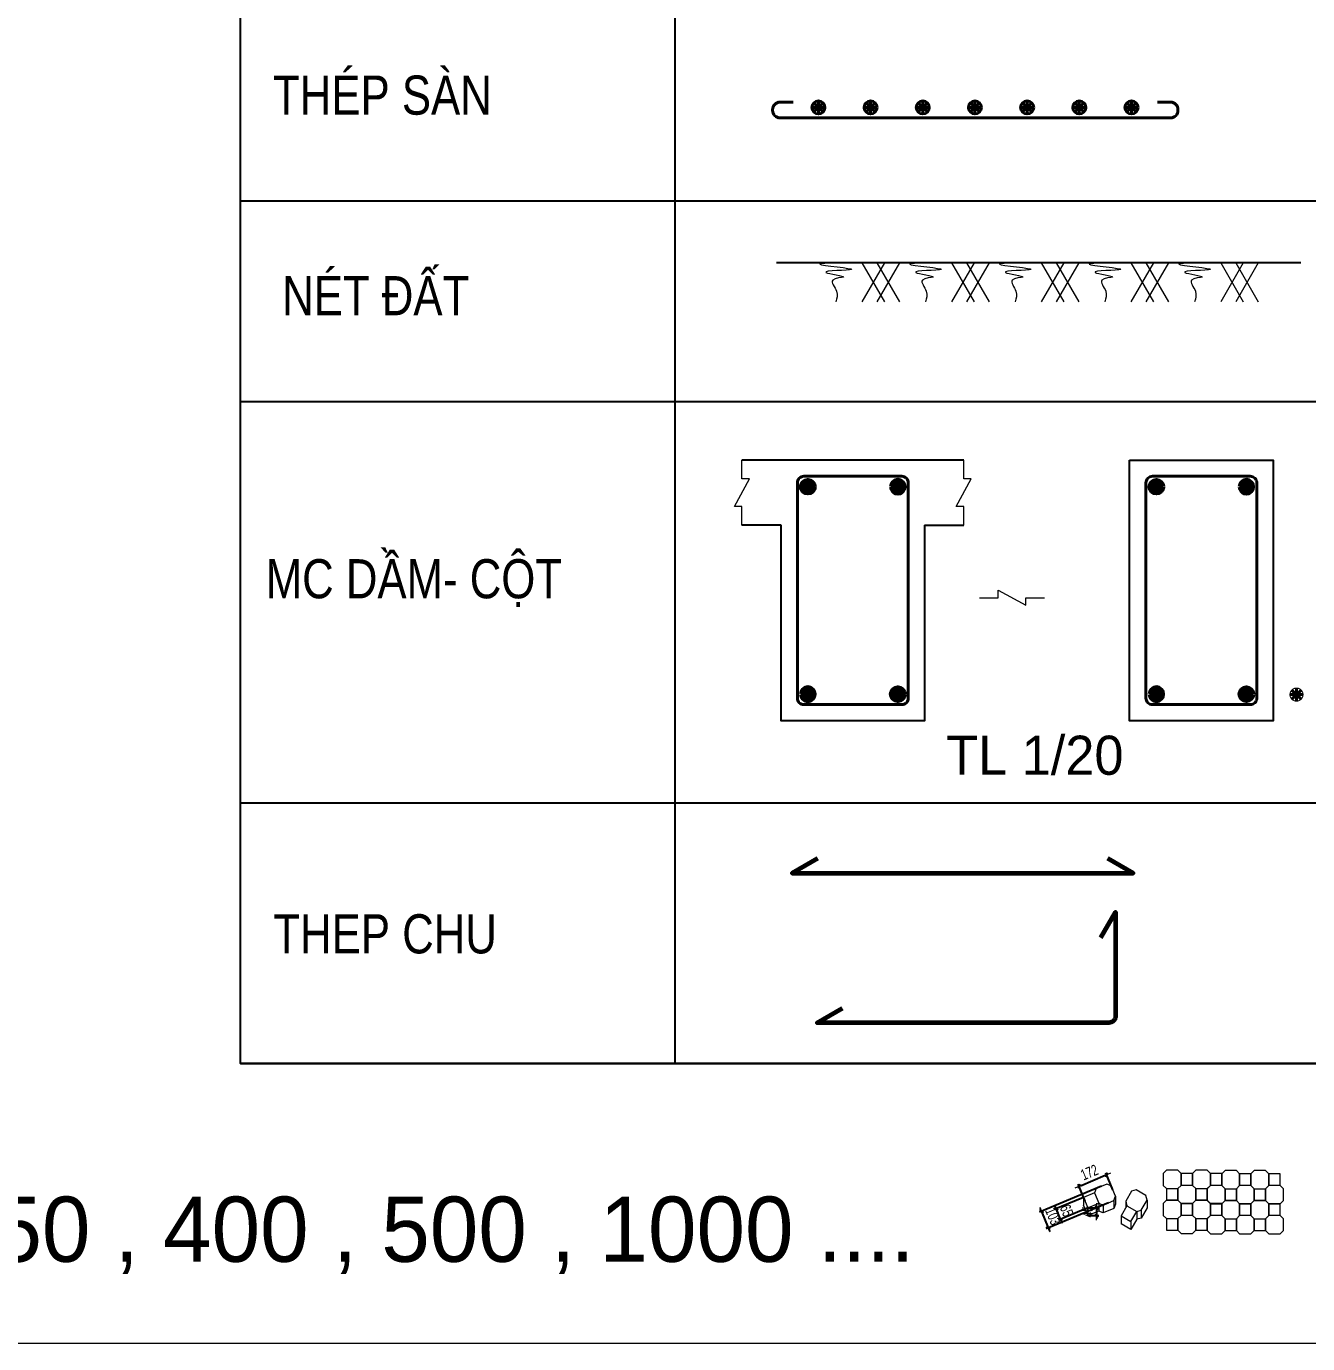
# Model space of a CAD drawing. Header units: millimetres. Extents: x 3174748 to 6019813, y -1021377 to -112338.
# Drawn here: x 3455862 to 3463230, y -501881 to -494307 of the extents above; entities that cross this region are included whole.
import ezdxf

# ---------------------------------------------------------------- set-up
doc = ezdxf.new("R2010")
doc.units = ezdxf.units.MM
doc.header["$LTSCALE"] = 60
doc.header["$MEASUREMENT"] = 0
doc.layers.get('DEFPOINTS').update_dxf_attribs({"lineweight": 0})
for name, color, linetype, lineweight in [('Chi', 8, 'Continuous', 13), ('ISO', 153, 'Continuous', 13), ('LC Dim', 8, 'Continuous', 18), ('LC Khac', 4, 'Continuous', 9), ('LC Net dam2', 6, 'Continuous', 40), ('LC Net dam3', 1, 'Continuous', 60), ('LC Net manh', 239, 'Continuous', 5), ('LC Net thay', 7, 'Continuous', 25), ('LC Text2', 7, 'Continuous', 25), ('Thep', 3, 'Continuous', 40)]:
    doc.layers.add(name, color=color, linetype=linetype, lineweight=lineweight)
doc.styles.add('HOATBIF', font='hoatbif.shx', dxfattribs={"width": 0.7})
doc.styles.add('LC 1', font='VHAVANB.TTF')
doc.styles.add('T2', font='VHARIAL.TTF', dxfattribs={"width": 0.8})
doc.dimstyles.new('1-100(1-25)', dxfattribs={"dimscale": 25, "dimtxt": 2.5, "dimasz": 0.35, "dimexe": 0.5, "dimexo": 0, "dimgap": 0.8, "dimtad": 1, "dimdec": 0, "dimzin": 0, "dimdsep": 46, "dimtxsty": 'HOATBIF', "dimblk1": 'DOT', "dimblk2": 'DOT', "dimsah": 1, "dimcen": -1, "dimdle": 1, "dimclrd": 256, "dimclre": 256, "dimclrt": 4, "dimadec": 3, "dimazin": 2, "dimtfac": 0.333333, "dimtdec": 0, "dimtix": 1, "dimtmove": 2, "dimatfit": 3, "dimldrblk": 'DOT', "dimfxl": 1, "dimtvp": 0.833333, "dimtolj": 1, "dimtzin": 0, "dimarcsym": 0})

# ---------------------------------------------------------------- blocks, each defined once
blk = doc.blocks.new('theptron1')
at = {"layer": 'LC Net dam3'}
for p, q in [((-0.5, 0), (0.5, 0)), ((-0.35, 0.35), (0.35, -0.35)), ((0.35, 0.35), (-0.35, -0.35)), ((0, 0.5), (0, -0.5))]:
    blk.add_line(p, q, dxfattribs=at)
blk.add_circle((0, 0), 0.5, dxfattribs=at)
blk = doc.blocks.new('thep tron 2')
at = {"layer": 'LC Net dam2'}
for p, q in [((-0.5, 0.5), (0.5, 0.5)), ((0.35, 0.85), (-0.35, 0.15)), ((-0.35, 0.85), (0.35, 0.15)), ((0, 1), (0, 0))]:
    blk.add_line(p, q, dxfattribs=at)
blk.add_circle((0, 0.5), 0.5, dxfattribs=at)
blk = doc.blocks.new('mat dat')
at = {"layer": 'LC Net manh'}
for p, q in [((2, 0), (3.73, -3)), ((3.73, 0), (2, -3)), ((3.15, 0), (4.88, -3)), ((4.88, 0), (3.15, -3))]:
    blk.add_line(p, q, dxfattribs=at)
blk.add_spline([(0, 0), (-1.21, -0.12), (1.21, -0.52), (-0.75, -0.75), (0.58, -1.1), (-0.23, -1.33), (0.06, -2.19), (0, -3)], degree=3, dxfattribs=at)
blk = doc.blocks.new('*U305')
at = {"layer": 'Thep'}
for p, q in [((-0.5, 0), (0.5, 0)), ((-0.35, 0.35), (0.35, -0.35)), ((-0.35, -0.35), (0.35, 0.35)), ((0, -0.5), (0, 0.5))]:
    blk.add_line(p, q, dxfattribs=at)
at = {"layer": 'Thep', "const_width": 0.0833}
blk.add_lwpolyline([(0, -0.5, 1), (0, 0.5, 1), (0, -0.5, 1)], format="xyb", dxfattribs=at)
blk = doc.blocks.new('DOT')
at = {"layer": 'LC Dim'}
blk.add_line((-3, 0), (3, 0), dxfattribs=at)
at = {"layer": 'LC Dim', "color": 4}
blk.add_line((-1, -1), (1, 1), dxfattribs=at)
blk.add_lwpolyline([(0.5, 1), (-1, -0.5), (-0.5, -1), (1, 0.5)], close=True, dxfattribs=at)
blk = doc.blocks.new('*D318')
at = {"layer": 'DEFPOINTS', "color": 0, "ltscale": 2, "transparency": 16777216}
for p in [(3461966.4, -501100.4), (3461966.4, -501145.4), (3462016.5, -501145.4)]:
    blk.add_point(p, dxfattribs=at)
at = {"layer": 'ISO', "lineweight": -2, "ltscale": 2, "transparency": 16777216}
for p, q in [((3461966.4, -501100.4), (3462029, -501100.4)), ((3462016.5, -501091.6), (3462016.5, -501082.9)), ((3462016.5, -501100.4), (3462016.5, -501145.4)), ((3461966.4, -501145.4), (3462029, -501145.4)), ((3462016.5, -501154.1), (3462016.5, -501162.9))]:
    blk.add_line(p, q, dxfattribs=at)
at = {"layer": 'ISO', "lineweight": -2, "ltscale": 2, "transparency": 16777216, "xscale": 8.75, "yscale": 8.75, "zscale": 8.75}
for p, rotation in [((3462016.5, -501100.4), 270), ((3462016.5, -501145.4), 90)]:
    blk.add_blockref('DOT', p, dxfattribs=dict(at, rotation=rotation))
at = {"layer": 'ISO', "color": 4, "ltscale": 2, "transparency": 16777216, "insert": (3461965.3, -501122.9), "char_height": 62.5, "attachment_point": 5, "rotation": 90, "style": 'HOATBIF'}
blk.add_mtext('\\A1;45', dxfattribs=at)
blk = doc.blocks.new('*D319')
at = {"layer": 'DEFPOINTS', "color": 0, "ltscale": 2, "transparency": 16777216}
for p in [(3461784.2, -501105.6), (3461941.3, -501040.1), (3461966.4, -501100.4)]:
    blk.add_point(p, dxfattribs=at)
at = {"layer": 'ISO', "lineweight": -2, "ltscale": 2, "transparency": 16777216}
for p, q in [((3461941.3, -501040.1), (3461772.6, -501110.4)), ((3461780.8, -501097.5), (3461777.4, -501089.5)), ((3461809.3, -501165.8), (3461784.2, -501105.6)), ((3461966.4, -501100.4), (3461797.7, -501170.6)), ((3461812.6, -501173.9), (3461816, -501182))]:
    blk.add_line(p, q, dxfattribs=at)
at = {"layer": 'ISO', "lineweight": -2, "ltscale": 2, "transparency": 16777216, "xscale": 8.75, "yscale": 8.75, "zscale": 8.75}
for p, rotation in [((3461784.2, -501105.6), 292.6200550897727), ((3461809.3, -501165.8), 112.6200550897727)]:
    blk.add_blockref('DOT', p, dxfattribs=dict(at, rotation=rotation))
at = {"layer": 'ISO', "color": 4, "ltscale": 2, "transparency": 16777216, "insert": (3461844, -501116), "char_height": 62.5, "attachment_point": 5, "rotation": 292.62006, "style": 'HOATBIF'}
blk.add_mtext('\\A1;65', dxfattribs=at)
blk = doc.blocks.new('*D320')
at = {"layer": 'DEFPOINTS', "color": 0, "ltscale": 2, "transparency": 16777216}
for p in [(3462044.8, -500976.7), (3462084.4, -501071.5), (3461738.6, -501215.6)]:
    blk.add_point(p, dxfattribs=at)
at = {"layer": 'ISO', "lineweight": -2, "ltscale": 2, "transparency": 16777216}
for p, q in [((3462044.8, -500976.7), (3461687.5, -501125.6)), ((3461695.7, -501112.7), (3461692.4, -501104.6)), ((3462084.4, -501071.5), (3461727.1, -501220.4)), ((3461699.1, -501120.7), (3461738.6, -501215.6)), ((3461742, -501223.7), (3461745.3, -501231.7))]:
    blk.add_line(p, q, dxfattribs=at)
at = {"layer": 'ISO', "lineweight": -2, "ltscale": 2, "transparency": 16777216, "xscale": 8.75, "yscale": 8.75, "zscale": 8.75}
for p, rotation in [((3461699.1, -501120.7), 292.6200550897797), ((3461738.6, -501215.6), 112.6200550897797)]:
    blk.add_blockref('DOT', p, dxfattribs=dict(at, rotation=rotation))
at = {"layer": 'ISO', "color": 4, "ltscale": 2, "transparency": 16777216, "insert": (3461766.2, -501148.5), "char_height": 62.5, "attachment_point": 5, "rotation": 292.62006, "style": 'HOATBIF'}
blk.add_mtext('\\A1;103', dxfattribs=at)
blk = doc.blocks.new('*D321')
at = {"layer": 'DEFPOINTS', "color": 0, "ltscale": 2, "transparency": 16777216}
for p in [(3462074, -500910.1), (3462110, -500996.5), (3461950.7, -501062.9)]:
    blk.add_point(p, dxfattribs=at)
at = {"layer": 'ISO', "lineweight": -2, "ltscale": 2, "transparency": 16777216}
for p, q in [((3461922.8, -500973.1), (3462065.9, -500913.5)), ((3462110, -500996.5), (3462069.2, -500898.6)), ((3461950.7, -501062.9), (3461909.9, -500964.9))]:
    blk.add_line(p, q, dxfattribs=at)
at = {"layer": 'ISO', "lineweight": -2, "ltscale": 2, "transparency": 16777216, "xscale": 8.75, "yscale": 8.75, "zscale": 8.75}
for p, rotation in [((3462074, -500910.1), 22.62005508967073), ((3461914.7, -500976.5), 202.6200550896708)]:
    blk.add_blockref('DOT', p, dxfattribs=dict(at, rotation=rotation))
at = {"layer": 'ISO', "color": 4, "ltscale": 2, "transparency": 16777216, "insert": (3461974.6, -500896), "char_height": 62.5, "attachment_point": 5, "rotation": 22.62006, "style": 'HOATBIF'}
blk.add_mtext('\\A1;172', dxfattribs=at)

msp = doc.modelspace()

# ---------------------------------------------------------------- linework, layer by layer
at = {"layer": 'DEFPOINTS', "ltscale": 0.2}
msp.add_lwpolyline([(3438172.3, -479606.3), (3469672.3, -479606.3), (3469672.3, -501881.3), (3438172.3, -501881.3)], close=True, dxfattribs=at)
at = {"layer": 'ISO', "ltscale": 2}
for p, q in [((3462003.6, -501014.2), (3462028.7, -501074.4)), ((3462418.6, -500989.7), (3462483.9, -500989.7)), ((3462567.9, -500971), (3462502.6, -500971)), ((3462586.6, -500989.7), (3462651.9, -500989.7)), ((3462735.9, -500972.1), (3462670.6, -500972.1)), ((3462754.6, -500990.3), (3462819.9, -500990.3)), ((3462903.9, -500971.5), (3462838.6, -500971.5)), ((3462922.6, -500990.3), (3462987.9, -500990.3)), ((3463071.9, -500971.5), (3463006.6, -500971.5)), ((3461941.3, -501040.1), (3461941.3, -501085.1)), ((3461966.4, -501145.4), (3461941.3, -501085.1)), ((3461966.4, -501100.4), (3461966.4, -501145.4)), ((3462028.7, -501074.4), (3462028.7, -501119.4)), ((3462053.2, -501084.5), (3462053.2, -501129.5)), ((3462115.5, -501103.5), (3462053.2, -501129.5)), ((3462115.5, -501058.5), (3462115.5, -501103.5)), ((3462125.6, -501079), (3462115.5, -501103.5)), ((3462125.6, -501034), (3462125.6, -501079)), ((3462184.1, -501062.5), (3462184.1, -501100)), ((3462190.9, -501088.1), (3462247.4, -501120.7)), ((3462306.8, -501100.4), (3462273.1, -501158.9)), ((3462306.8, -501055.4), (3462306.8, -501100.4)), ((3462028.7, -501119.4), (3461966.4, -501145.4)), ((3462053.2, -501129.5), (3462028.7, -501119.4)), ((3462157.2, -501146.5), (3462157.2, -501191.5)), ((3462247.4, -501165.7), (3462213.7, -501224.2)), ((3462213.7, -501179.2), (3462213.7, -501224.2)), ((3462247.4, -501120.7), (3462247.4, -501165.7)), ((3462273.1, -501158.9), (3462247.4, -501165.7)), ((3462273.1, -501113.9), (3462273.1, -501158.9)), ((3462418.6, -501162.2), (3462483.9, -501162.2)), ((3462567.9, -501143.5), (3462502.6, -501143.5)), ((3462586.6, -501162.2), (3462651.9, -501162.2)), ((3462735.9, -501144.6), (3462670.6, -501144.6)), ((3462754.6, -501162.8), (3462819.9, -501162.8)), ((3462903.9, -501144), (3462838.6, -501144)), ((3462922.6, -501162.8), (3462987.9, -501162.8)), ((3463071.9, -501144), (3463006.6, -501144)), ((3462213.7, -501224.2), (3462157.2, -501191.5))]:
    msp.add_line(p, q, dxfattribs=at)
for points in [[(3462399.9, -500903.5), (3462399.9, -500971), (3462418.6, -500989.7), (3462418.6, -501057.2), (3462483.9, -501057.2), (3462483.9, -500989.7), (3462502.6, -500971), (3462502.6, -500903.5), (3462483.9, -500884.7), (3462418.6, -500884.7)], [(3462586.6, -501057.2), (3462586.6, -500989.7), (3462567.9, -500971), (3462567.9, -500903.5), (3462502.6, -500903.5), (3462502.6, -500971), (3462483.9, -500989.7), (3462483.9, -501057.2), (3462502.6, -501076), (3462567.9, -501076)], [(3462567.9, -500903.5), (3462567.9, -500971), (3462586.6, -500989.7), (3462586.6, -501057.2), (3462651.9, -501057.2), (3462651.9, -500989.7), (3462670.6, -500971), (3462670.6, -500903.5), (3462651.9, -500884.7), (3462586.6, -500884.7)], [(3462754.6, -501058.3), (3462754.6, -500990.8), (3462735.9, -500972.1), (3462735.9, -500903.5), (3462670.6, -500903.5), (3462670.6, -500972.1), (3462651.9, -500990.8), (3462651.9, -501058.3), (3462670.6, -501077.1), (3462735.9, -501077.1)], [(3462735.9, -500904), (3462735.9, -500971.5), (3462754.6, -500990.3), (3462754.6, -501057.8), (3462819.9, -501057.8), (3462819.9, -500990.3), (3462838.6, -500971.5), (3462838.6, -500904), (3462819.9, -500885.3), (3462754.6, -500885.3)], [(3462922.6, -501057.8), (3462922.6, -500990.3), (3462903.9, -500971.5), (3462903.9, -500904), (3462838.6, -500904), (3462838.6, -500971.5), (3462819.9, -500990.3), (3462819.9, -501057.8), (3462838.6, -501076.5), (3462903.9, -501076.5)], [(3462903.9, -500904), (3462903.9, -500971.5), (3462922.6, -500990.3), (3462922.6, -501057.8), (3462987.9, -501057.8), (3462987.9, -500990.3), (3463006.6, -500971.5), (3463006.6, -500904), (3462987.9, -500885.3), (3462922.6, -500885.3)], [(3463090.6, -501057.8), (3463090.6, -500990.3), (3463071.9, -500971.5), (3463071.9, -500904), (3463006.6, -500904), (3463006.6, -500971.5), (3462987.9, -500990.3), (3462987.9, -501057.8), (3463006.6, -501076.5), (3463071.9, -501076.5)], [(3462076, -500963.7), (3462013.7, -500989.7), (3462003.6, -501014.2), (3461941.3, -501040.1), (3461966.4, -501100.4), (3462028.7, -501074.4), (3462053.2, -501084.5), (3462115.5, -501058.5), (3462125.6, -501034), (3462100.5, -500973.8)], [(3462217.8, -501004), (3462184.1, -501062.5), (3462190.9, -501088.1), (3462157.2, -501146.5), (3462213.7, -501179.2), (3462247.4, -501120.7), (3462273.1, -501113.9), (3462306.8, -501055.4), (3462299.9, -501029.8), (3462243.4, -500997.2)], [(3462399.9, -501076), (3462399.9, -501143.5), (3462418.6, -501162.2), (3462418.6, -501229.7), (3462483.9, -501229.7), (3462483.9, -501162.2), (3462502.6, -501143.5), (3462502.6, -501076), (3462483.9, -501057.2), (3462418.6, -501057.2)], [(3462586.6, -501229.7), (3462586.6, -501162.2), (3462567.9, -501143.5), (3462567.9, -501076), (3462502.6, -501076), (3462502.6, -501143.5), (3462483.9, -501162.2), (3462483.9, -501229.7), (3462502.6, -501248.5), (3462567.9, -501248.5)], [(3462567.9, -501076), (3462567.9, -501143.5), (3462586.6, -501162.2), (3462586.6, -501229.7), (3462651.9, -501229.7), (3462651.9, -501162.2), (3462670.6, -501143.5), (3462670.6, -501076), (3462651.9, -501057.2), (3462586.6, -501057.2)], [(3462754.6, -501230.8), (3462754.6, -501163.3), (3462735.9, -501144.6), (3462735.9, -501076), (3462670.6, -501076), (3462670.6, -501144.6), (3462651.9, -501163.3), (3462651.9, -501230.8), (3462670.6, -501249.6), (3462735.9, -501249.6)], [(3462735.9, -501076.5), (3462735.9, -501144), (3462754.6, -501162.8), (3462754.6, -501230.3), (3462819.9, -501230.3), (3462819.9, -501162.8), (3462838.6, -501144), (3462838.6, -501076.5), (3462819.9, -501057.8), (3462754.6, -501057.8)], [(3462922.6, -501230.3), (3462922.6, -501162.8), (3462903.9, -501144), (3462903.9, -501076.5), (3462838.6, -501076.5), (3462838.6, -501144), (3462819.9, -501162.8), (3462819.9, -501230.3), (3462838.6, -501249), (3462903.9, -501249)], [(3462903.9, -501076.5), (3462903.9, -501144), (3462922.6, -501162.8), (3462922.6, -501230.3), (3462987.9, -501230.3), (3462987.9, -501162.8), (3463006.6, -501144), (3463006.6, -501076.5), (3462987.9, -501057.8), (3462922.6, -501057.8)], [(3463090.6, -501230.3), (3463090.6, -501162.8), (3463071.9, -501144), (3463071.9, -501076.5), (3463006.6, -501076.5), (3463006.6, -501144), (3462987.9, -501162.8), (3462987.9, -501230.3), (3463006.6, -501249), (3463071.9, -501249)]]:
    msp.add_lwpolyline(points, close=True, dxfattribs=at)
at = {"layer": 'LC Net dam2'}
msp.add_lwpolyline([(3462366.5, -494743.2), (3462441.5, -494743.2, -0.414214), (3462484.2, -494785.8), (3462484.2, -494790.6, -0.414214), (3462441.5, -494833.2), (3461318.6, -494833.2), (3460195.7, -494833.2, -0.414214), (3460153.1, -494790.6), (3460153.1, -494785.8, -0.414214), (3460195.7, -494743.2), (3460270.7, -494743.2)], format="xyb", dxfattribs=at)
for points in [[(3460295.8, -498169.3), (3460295.8, -496931.8, -0.414214), (3460333.3, -496894.3), (3460895.8, -496894.3, -0.414214), (3460933.3, -496931.8), (3460933.3, -498169.3, -0.414214), (3460895.8, -498206.8), (3460333.3, -498206.8, -0.414214)], [(3462300, -498169.3), (3462300, -496931.8, -0.414214), (3462337.5, -496894.3), (3462900, -496894.3, -0.414214), (3462937.5, -496931.8), (3462937.5, -498169.3, -0.414214), (3462900, -498206.8), (3462337.5, -498206.8, -0.414214)]]:
    msp.add_lwpolyline(points, format="xyb", close=True, dxfattribs=at)
at = {"layer": 'LC Net dam3', "ltscale": 5}
msp.add_lwpolyline([(3460411.4, -499092.3), (3460265.3, -499176.7), (3462226.5, -499176.7), (3462080.4, -499092.3)], dxfattribs=at)
at = {"layer": 'LC Net dam3'}
msp.add_lwpolyline([(3462040.4, -499546.1), (3462124.8, -499399.9), (3462124.8, -499998.8, -0.414214), (3462087.3, -500036.3), (3460409.1, -500036.3), (3460555.3, -499951.9)], format="xyb", dxfattribs=at)
at = {"layer": 'LC Net manh'}
for points in [[(3459977.1, -497175.6), (3459977.1, -497068.2), (3459933.9, -497068.2), (3460020.2, -496908), (3459977.1, -496908), (3459977.1, -496800.6)], [(3461252.1, -497175.6), (3461252.1, -497068.2), (3461208.9, -497068.2), (3461295.2, -496908), (3461252.1, -496908), (3461252.1, -496800.6)], [(3461342.4, -497592.4), (3461449.8, -497592.4), (3461449.8, -497549.2), (3461610, -497635.6), (3461610, -497592.4), (3461717.4, -497592.4)]]:
    msp.add_lwpolyline(points, dxfattribs=at)
at = {"layer": 'LC Net thay'}
for p, q in [((3459591.7, -481319.7), (3459591.7, -500270)), ((3457094.6, -495311.2), (3466167.3, -495311.2)), ((3463189.8, -495666), (3460174.8, -495666)), ((3457094.6, -496464.5), (3466167.3, -496464.5)), ((3461252.1, -496800.6), (3459977.1, -496800.6)), ((3460202.1, -497175.6), (3459977.1, -497175.6)), ((3461027.1, -497175.6), (3461252.1, -497175.6)), ((3457094.6, -498771), (3466167.3, -498771)), ((3457094.6, -500270), (3466167.3, -500270))]:
    msp.add_line(p, q, dxfattribs=at)
for points in [[(3457094.6, -481319.7), (3466167.3, -481319.7), (3466167.3, -500270), (3457094.6, -500270)], [(3462206.2, -496800.6), (3463031.2, -496800.6), (3463031.2, -498300.6), (3462206.2, -498300.6)]]:
    msp.add_lwpolyline(points, close=True, dxfattribs=at)
msp.add_lwpolyline([(3461027.1, -497175.6), (3461027.1, -498300.6), (3460202.1, -498300.6), (3460202.1, -497175.6)], dxfattribs=at)

# ---------------------------------------------------------------- block references
at = {"layer": 'Chi', "xscale": 74.99999805467637, "yscale": 74.99999805467637, "zscale": 74.99999805467637}
msp.add_blockref('*U305', (3463165.6, -498149.4), dxfattribs=at)
at = {"layer": 'LC Dim'}
for p, xscale, yscale, zscale in [((3460355.8, -496954.3), 74.99999805479784, 74.99999805479784, 74.99999805479784), ((3460873.3, -496954.3), -74.99999805479784, 74.99999805473746, 74.99999805469426), ((3462360, -496954.3), 74.99999805479784, 74.99999805479784, 74.99999805479784), ((3462877.5, -496954.3), -74.99999805479784, 74.99999805473746, 74.99999805469426)]:
    msp.add_blockref('theptron1', p, dxfattribs=dict(at, xscale=xscale, yscale=yscale, zscale=zscale))
at = {"layer": 'LC Dim', "rotation": 180}
for p, xscale, yscale, zscale in [((3460355.8, -498146.8), -74.99999805479784, 74.99999805473746, 74.99999805469426), ((3460873.3, -498146.8), 74.99999805479784, 74.99999805479784, 74.99999805479784), ((3462360, -498146.8), -74.99999805479784, 74.99999805473746, 74.99999805469426), ((3462877.5, -498146.8), 74.99999805479784, 74.99999805479784, 74.99999805479784)]:
    msp.add_blockref('theptron1', p, dxfattribs=dict(at, xscale=xscale, yscale=yscale, zscale=zscale))
at = {"layer": 'LC Khac', "xscale": 74.99999805479784, "yscale": 74.99999805479784, "zscale": 74.99999805479784}
for p in [(3460516.5, -495666), (3461032.3, -495666), (3461548.2, -495666), (3462064, -495666), (3462579.8, -495666)]:
    msp.add_blockref('mat dat', p, dxfattribs=at)
at = {"layer": 'LC Net dam2', "xscale": 74.99999805479784, "yscale": 74.99999805479784, "zscale": 74.99999805479784}
for p in [(3460416.9, -494810.7), (3460716.9, -494810.7), (3461016.9, -494810.7), (3461316.9, -494810.7), (3461616.9, -494810.7), (3461916.9, -494810.7), (3462216.9, -494810.7)]:
    msp.add_blockref('thep tron 2', p, dxfattribs=at)

# ---------------------------------------------------------------- texts
at = {"layer": 'LC Text2', "style": 'T2', "width": 0.8}
for s, p in [('thÐp sµn', (3457281.2, -494815)), ('nÐt ®Êt', (3457333.4, -495968.2)), ('mc dÇm- cét', (3457238.6, -497595.7)), ('thep chu', (3457283, -499637.4))]:
    msp.add_text(s, height=225, dxfattribs=at).set_placement(p)
at = {"layer": 'LC Text2', "lineweight": -2, "style": 'LC 1'}
for s, height, p in [('tl 1/20', 225, (3461150.7, -498610.6)), ('tØ lÖ b¶n vÏ : 5 , 10 ,  20 , 25 , 40 , 50 ,  100 ,  150 ,  175 , 200 ,  250 , 400 , 500 , 1000 ....', 375, (3440508.4, -501410.8))]:
    msp.add_text(s, height=height, dxfattribs=at).set_placement(p)

# ---------------------------------------------------------------- dimensions: what is measured, and where the dimension line sits
at = {"layer": 'ISO', "ltscale": 2}
for p1, p2, distance, picture, middle in [((3461950.7472, -501062.88), (3462109.9777, -500996.5333), 93.6107, '*D321', (3461974.6463, -500895.9893)), ((3462044.8, -500976.7), (3462084.4, -501071.5), -374.6, '*D320', (3461766.2, -501148.5)), ((3461966.4, -501100.4), (3461941.3, -501040.1), 170.2, '*D319', (3461844, -501116))]:
    dim = msp.add_aligned_dim(p1=p1, p2=p2, distance=distance, dimstyle='1-100(1-25)', dxfattribs=at)
    dim.commit()
    dim.dimension.update_dxf_attribs({"geometry": picture, "text_midpoint": middle})
dim = msp.add_linear_dim(base=(3462016.5, -501145.4), p1=(3461966.4, -501100.4), p2=(3461966.4, -501145.4), angle=90, dimstyle='1-100(1-25)', dxfattribs=at)
dim.commit()
dim.dimension.update_dxf_attribs({"geometry": '*D318', "text_midpoint": (3461965.3, -501122.9)})

doc.saveas('drawing.dxf')
